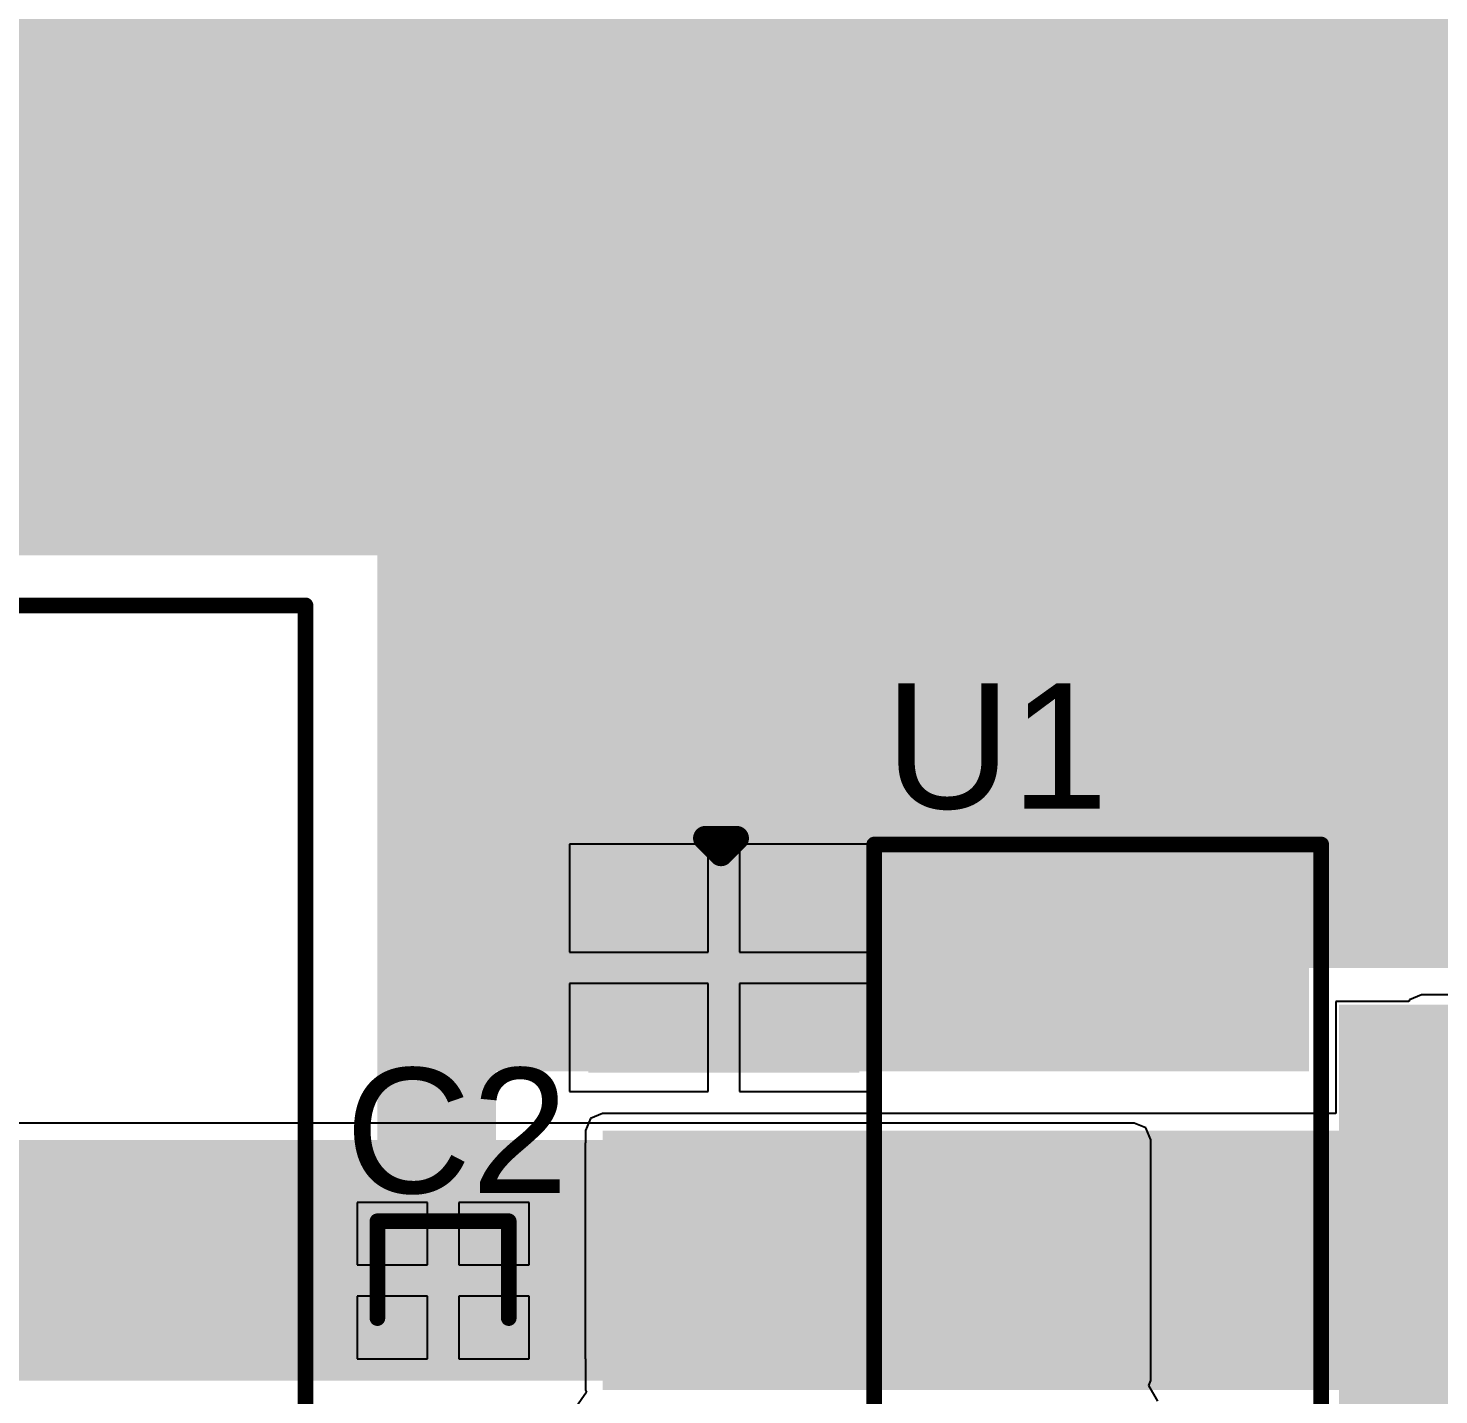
# Model space of a CAD drawing. Header units: millimetres. Extents: x -0.27 to 4.7, y -0.39 to 2.83.
# Drawn here: x 2.8933 to 3.3445, y 1.9175 to 2.3546 of the extents above; entities that cross this region are included whole.
import ezdxf

# ---------------------------------------------------------------- set-up
doc = ezdxf.new("R2010")
doc.units = ezdxf.units.MM
doc.header["$MEASUREMENT"] = 0
for name, color, linetype in [('BottomLayer', 5, 'Continuous'), ('BottomSolder', 6, 'Continuous'), ('TopLayer', 1, 'Continuous'), ('TopOverlay', 2, 'Continuous'), ('TopPaste', 8, 'Continuous'), ('TopSolder', 216, 'Continuous'), ('ViaHoleLayer', 16, 'Continuous')]:
    doc.layers.add(name, color=color, linetype=linetype)
doc.styles.add('Arial', font='', dxfattribs={"height": 0.2})
doc.styles.get('Arial').set_extended_font_data('Arial')

# ---------------------------------------------------------------- blocks, each defined once
blk = doc.blocks.new('ZIO_101954_8')
at = {"layer": 'TopOverlay', "const_width": 0.005}
for points in [[(-0.719, 0.057), (0.719, 0.057)], [(0.719, -1.74), (0.719, 0.057)]]:
    blk.add_lwpolyline(points, dxfattribs=at)
at = {"layer": 'TopOverlay', "const_width": 0.0025}
blk.add_lwpolyline([(0.71775, 0.057, 1), (0.72025, 0.057, 1)], format="xyb", close=True, dxfattribs=at)
blk.add_lwpolyline([(0.71775, 0.057, 1), (0.72025, 0.057, 1)], format="xyb", close=True, dxfattribs=at)
blk = doc.blocks.new('SOT__223_55')
at = {"layer": 'TopLayer'}
for points in [[(-0.0748, 0.15945), (0.0748, 0.15945), (0.0748, 0.08071), (-0.0748, 0.08071)], [(-0.12008, -0.08071), (-0.06102, -0.08071), (-0.06102, -0.15945), (-0.12008, -0.15945)], [(-0.02953, -0.08071), (0.02953, -0.08071), (0.02953, -0.15945), (-0.02953, -0.15945)], [(0.06102, -0.08071), (0.12008, -0.08071), (0.12008, -0.15945), (0.06102, -0.15945)]]:
    blk.add_hatch(color=1, dxfattribs=at).paths.add_polyline_path(points)
at = {"layer": 'TopPaste'}
for points in [[(-0.0748, 0.15945), (0.0748, 0.15945), (0.0748, 0.08071), (-0.0748, 0.08071)], [(-0.12008, -0.08071), (-0.06102, -0.08071), (-0.06102, -0.15945), (-0.12008, -0.15945)], [(-0.02953, -0.08071), (0.02953, -0.08071), (0.02953, -0.15945), (-0.02953, -0.15945)], [(0.06102, -0.08071), (0.12008, -0.08071), (0.12008, -0.15945), (0.06102, -0.15945)]]:
    blk.add_hatch(color=8, dxfattribs=at).paths.add_polyline_path(points)
at = {"layer": 'TopSolder'}
for points in [[(-0.0788, 0.16345), (0.0788, 0.16345), (0.0788, 0.07671), (-0.0788, 0.07671)], [(-0.12408, -0.07671), (-0.05702, -0.07671), (-0.05702, -0.16345), (-0.12408, -0.16345)], [(-0.03353, -0.07671), (0.03353, -0.07671), (0.03353, -0.16345), (-0.03353, -0.16345)], [(0.05702, -0.07671), (0.12408, -0.07671), (0.12408, -0.16345), (0.05702, -0.16345)]]:
    blk.add_hatch(color=216, dxfattribs=at).paths.add_polyline_path(points)
at = {"layer": 'TopOverlay'}
for points, const_width in [([(0.13, 0.071), (-0.13, 0.071)], 0.005), ([(-0.13, -0.072), (-0.13, 0.071)], 0.005), ([(0.13, -0.072), (0.13, 0.071)], 0.005), ([(0.13, -0.072), (-0.13, -0.072)], 0.005), ([(-0.127, -0.121), (-0.132, -0.116)], 0.00787), ([(-0.132, -0.126), (-0.132, -0.116)], 0.00787), ([(-0.132, -0.126), (-0.127, -0.121)], 0.00787)]:
    blk.add_lwpolyline(points, dxfattribs=dict(at, const_width=const_width))
for points, const_width in [([(-0.13125, 0.071, 1), (-0.12875, 0.071, 1)], 0.0025), ([(-0.13125, 0.071, 1), (-0.12875, 0.071, 1)], 0.0025), ([(0.12875, 0.071, 1), (0.13125, 0.071, 1)], 0.0025), ([(0.12875, 0.071, 1), (0.13125, 0.071, 1)], 0.0025), ([(-0.13125, -0.072, 1), (-0.12875, -0.072, 1)], 0.0025), ([(-0.13125, -0.072, 1), (-0.12875, -0.072, 1)], 0.0025), ([(0.12875, -0.072, 1), (0.13125, -0.072, 1)], 0.0025), ([(0.12875, -0.072, 1), (0.13125, -0.072, 1)], 0.0025), ([(-0.13397, -0.116, 1), (-0.13003, -0.116, 1)], 0.00394), ([(-0.13397, -0.116, 1), (-0.13003, -0.116, 1)], 0.00394), ([(-0.12897, -0.121, 1), (-0.12503, -0.121, 1)], 0.00394), ([(-0.12897, -0.121, 1), (-0.12503, -0.121, 1)], 0.00394), ([(-0.13397, -0.126, 1), (-0.13003, -0.126, 1)], 0.00394), ([(-0.13397, -0.126, 1), (-0.13003, -0.126, 1)], 0.00394)]:
    blk.add_lwpolyline(points, format="xyb", close=True, dxfattribs=dict(at, const_width=const_width))
blk = doc.blocks.new('C___0603_212')
at = {"layer": 'TopLayer'}
for points in [[(-0.015, 0.0175), (-0.015, -0.0175), (-0.045, -0.0175), (-0.045, 0.0175)], [(0.045, 0.0175), (0.045, -0.0175), (0.015, -0.0175), (0.015, 0.0175)]]:
    blk.add_hatch(color=1, dxfattribs=at).paths.add_polyline_path(points)
at = {"layer": 'TopPaste'}
for points in [[(-0.015, 0.0175), (-0.015, -0.0175), (-0.045, -0.0175), (-0.045, 0.0175)], [(0.045, 0.0175), (0.045, -0.0175), (0.015, -0.0175), (0.015, 0.0175)]]:
    blk.add_hatch(color=8, dxfattribs=at).paths.add_polyline_path(points)
at = {"layer": 'TopSolder'}
for points in [[(-0.01264, 0.01986), (-0.01264, -0.01986), (-0.04736, -0.01986), (-0.04736, 0.01986)], [(0.04736, 0.01986), (0.04736, -0.01986), (0.01264, -0.01986), (0.01264, 0.01986)]]:
    blk.add_hatch(color=216, dxfattribs=at).paths.add_polyline_path(points)
at = {"layer": 'TopOverlay', "const_width": 0.005}
for points in [[(-0.018, 0.021), (-0.049, 0.021)], [(-0.049, -0.021), (-0.049, 0.021)], [(0.049, 0.021), (0.018, 0.021)], [(0.049, -0.021), (0.049, 0.021)], [(-0.018, -0.021), (-0.049, -0.021)], [(0.049, -0.021), (0.018, -0.021)]]:
    blk.add_lwpolyline(points, dxfattribs=at)
at = {"layer": 'TopOverlay', "const_width": 0.0025}
for points in [[(-0.05025, 0.021, 1), (-0.04775, 0.021, 1)], [(-0.05025, 0.021, 1), (-0.04775, 0.021, 1)], [(-0.01925, 0.021, 1), (-0.01675, 0.021, 1)], [(0.01675, 0.021, 1), (0.01925, 0.021, 1)], [(0.04775, 0.021, 1), (0.05025, 0.021, 1)], [(0.04775, 0.021, 1), (0.05025, 0.021, 1)], [(-0.05025, -0.021, 1), (-0.04775, -0.021, 1)], [(-0.05025, -0.021, 1), (-0.04775, -0.021, 1)], [(-0.01925, -0.021, 1), (-0.01675, -0.021, 1)], [(0.01675, -0.021, 1), (0.01925, -0.021, 1)], [(0.04775, -0.021, 1), (0.05025, -0.021, 1)], [(0.04775, -0.021, 1), (0.05025, -0.021, 1)]]:
    blk.add_lwpolyline(points, format="xyb", close=True, dxfattribs=at)

msp = doc.modelspace()

# ---------------------------------------------------------------- hatches: boundary and pattern name
at = {"layer": 'BottomLayer'}
for points in [[(2.86082, 2.21895), (3.29282, 2.21895), (3.29282, 2.514), (2.86082, 2.514)], [(2.85358, 2.218), (3.002, 2.218), (3.002, 2.513), (2.85358, 2.513)], [(3.008, 2.115), (3.29382, 2.115), (3.29382, 2.37795), (3.008, 2.37795)], [(2.79, 1.922), (3.247, 1.922), (3.247, 1.999), (2.79, 1.999)]]:
    msp.add_hatch(color=5, dxfattribs=at).paths.add_polyline_path(points)
h = msp.add_hatch(color=5, dxfattribs=at)
edge = h.paths.add_edge_path()
edge.add_arc((2.90582, 2.34262), 0.01181, 0, 360)
h = msp.add_hatch(color=5, dxfattribs=at)
edge = h.paths.add_edge_path()
edge.add_arc((2.93682, 2.34262), 0.01181, 0, 360)
h = msp.add_hatch(color=5, dxfattribs=at)
edge = h.paths.add_edge_path()
edge.add_arc((2.96782, 2.34262), 0.01181, 0, 360)
h = msp.add_hatch(color=5, dxfattribs=at)
edge = h.paths.add_edge_path()
edge.add_arc((2.90582, 2.3162), 0.01181, 0, 360)
h = msp.add_hatch(color=5, dxfattribs=at)
edge = h.paths.add_edge_path()
edge.add_arc((2.93682, 2.3162), 0.01181, 0, 360)
h = msp.add_hatch(color=5, dxfattribs=at)
edge = h.paths.add_edge_path()
edge.add_arc((2.96782, 2.3162), 0.01181, 0, 360)
h = msp.add_hatch(color=5, dxfattribs=at)
edge = h.paths.add_edge_path()
edge.add_arc((2.90582, 2.28978), 0.01181, 0, 360)
h = msp.add_hatch(color=5, dxfattribs=at)
edge = h.paths.add_edge_path()
edge.add_arc((2.93682, 2.28978), 0.01181, 0, 360)
h = msp.add_hatch(color=5, dxfattribs=at)
edge = h.paths.add_edge_path()
edge.add_arc((2.96782, 2.28978), 0.01181, 0, 360)
h = msp.add_hatch(color=5, dxfattribs=at)
edge = h.paths.add_edge_path()
edge.add_arc((3.142, 2.2828), 0.01181, 0, 360)
h = msp.add_hatch(color=5, dxfattribs=at)
edge = h.paths.add_edge_path()
edge.add_arc((3.259, 2.2828), 0.01181, 0, 360)
h = msp.add_hatch(color=5, dxfattribs=at)
edge = h.paths.add_edge_path()
edge.add_arc((2.90582, 2.26337), 0.01181, 0, 360)
h = msp.add_hatch(color=5, dxfattribs=at)
edge = h.paths.add_edge_path()
edge.add_arc((2.93682, 2.26337), 0.01181, 0, 360)
h = msp.add_hatch(color=5, dxfattribs=at)
edge = h.paths.add_edge_path()
edge.add_arc((2.96782, 2.26337), 0.01181, 0, 360)
h = msp.add_hatch(color=5, dxfattribs=at)
edge = h.paths.add_edge_path()
edge.add_arc((2.90582, 2.23695), 0.01181, 0, 360)
h = msp.add_hatch(color=5, dxfattribs=at)
edge = h.paths.add_edge_path()
edge.add_arc((2.93682, 2.23695), 0.01181, 0, 360)
h = msp.add_hatch(color=5, dxfattribs=at)
edge = h.paths.add_edge_path()
edge.add_arc((2.96782, 2.23695), 0.01181, 0, 360)
h = msp.add_hatch(color=5, dxfattribs=at)
edge = h.paths.add_edge_path()
edge.add_arc((3.142, 2.184), 0.01181, 0, 360)
h = msp.add_hatch(color=5, dxfattribs=at)
edge = h.paths.add_edge_path()
edge.add_arc((3.259, 2.184), 0.01181, 0, 360)
h = msp.add_hatch(color=5, dxfattribs=at)
edge = h.paths.add_edge_path()
edge.add_arc((3.06382, 2.15582), 0.01181, 0, 360)
h = msp.add_hatch(color=5, dxfattribs=at)
edge = h.paths.add_edge_path()
edge.add_arc((3.08982, 2.15582), 0.01181, 0, 360)
h = msp.add_hatch(color=5, dxfattribs=at)
edge = h.paths.add_edge_path()
edge.add_arc((3.11682, 2.15582), 0.01181, 0, 360)
h = msp.add_hatch(color=5, dxfattribs=at)
edge = h.paths.add_edge_path()
edge.add_arc((3.14282, 2.15582), 0.01181, 0, 360)
h = msp.add_hatch(color=5, dxfattribs=at)
edge = h.paths.add_edge_path()
edge.add_arc((3.06318, 2.13118), 0.01181, 0, 360)
h = msp.add_hatch(color=5, dxfattribs=at)
edge = h.paths.add_edge_path()
edge.add_arc((3.08952, 2.13118), 0.01181, 0, 360)
h = msp.add_hatch(color=5, dxfattribs=at)
edge = h.paths.add_edge_path()
edge.add_arc((3.11585, 2.13118), 0.01181, 0, 360)
h = msp.add_hatch(color=5, dxfattribs=at)
edge = h.paths.add_edge_path()
edge.add_arc((3.14218, 2.13118), 0.01181, 0, 360)
h = msp.add_hatch(color=5, dxfattribs=at)
edge = h.paths.add_edge_path()
edge.add_arc((3.196, 1.986), 0.01181, 0, 360)
h = msp.add_hatch(color=5, dxfattribs=at)
edge = h.paths.add_edge_path()
edge.add_arc((3.226, 1.986), 0.01181, 0, 360)
h = msp.add_hatch(color=5, dxfattribs=at)
edge = h.paths.add_edge_path()
edge.add_arc((3.196, 1.96033), 0.01181, 0, 360)
h = msp.add_hatch(color=5, dxfattribs=at)
edge = h.paths.add_edge_path()
edge.add_arc((3.226, 1.96033), 0.01181, 0, 360)
h = msp.add_hatch(color=5, dxfattribs=at)
edge = h.paths.add_edge_path()
edge.add_arc((3.196, 1.93467), 0.01181, 0, 360)
h = msp.add_hatch(color=5, dxfattribs=at)
edge = h.paths.add_edge_path()
edge.add_arc((3.226, 1.93467), 0.01181, 0, 360)
at = {"layer": 'BottomSolder'}
h = msp.add_hatch(color=6, dxfattribs=at)
edge = h.paths.add_edge_path()
edge.add_arc((2.90582, 2.34262), 0.00591, 0, 360)
h = msp.add_hatch(color=6, dxfattribs=at)
edge = h.paths.add_edge_path()
edge.add_arc((2.93682, 2.34262), 0.00591, 0, 360)
h = msp.add_hatch(color=6, dxfattribs=at)
edge = h.paths.add_edge_path()
edge.add_arc((2.96782, 2.34262), 0.00591, 0, 360)
h = msp.add_hatch(color=6, dxfattribs=at)
edge = h.paths.add_edge_path()
edge.add_arc((2.90582, 2.3162), 0.00591, 0, 360)
h = msp.add_hatch(color=6, dxfattribs=at)
edge = h.paths.add_edge_path()
edge.add_arc((2.93682, 2.3162), 0.00591, 0, 360)
h = msp.add_hatch(color=6, dxfattribs=at)
edge = h.paths.add_edge_path()
edge.add_arc((2.96782, 2.3162), 0.00591, 0, 360)
h = msp.add_hatch(color=6, dxfattribs=at)
edge = h.paths.add_edge_path()
edge.add_arc((2.90582, 2.28978), 0.00591, 0, 360)
h = msp.add_hatch(color=6, dxfattribs=at)
edge = h.paths.add_edge_path()
edge.add_arc((2.93682, 2.28978), 0.00591, 0, 360)
h = msp.add_hatch(color=6, dxfattribs=at)
edge = h.paths.add_edge_path()
edge.add_arc((2.96782, 2.28978), 0.00591, 0, 360)
h = msp.add_hatch(color=6, dxfattribs=at)
edge = h.paths.add_edge_path()
edge.add_arc((3.142, 2.2828), 0.00591, 0, 360)
h = msp.add_hatch(color=6, dxfattribs=at)
edge = h.paths.add_edge_path()
edge.add_arc((3.259, 2.2828), 0.00591, 0, 360)
h = msp.add_hatch(color=6, dxfattribs=at)
edge = h.paths.add_edge_path()
edge.add_arc((2.90582, 2.26337), 0.00591, 0, 360)
h = msp.add_hatch(color=6, dxfattribs=at)
edge = h.paths.add_edge_path()
edge.add_arc((2.93682, 2.26337), 0.00591, 0, 360)
h = msp.add_hatch(color=6, dxfattribs=at)
edge = h.paths.add_edge_path()
edge.add_arc((2.96782, 2.26337), 0.00591, 0, 360)
h = msp.add_hatch(color=6, dxfattribs=at)
edge = h.paths.add_edge_path()
edge.add_arc((2.90582, 2.23695), 0.00591, 0, 360)
h = msp.add_hatch(color=6, dxfattribs=at)
edge = h.paths.add_edge_path()
edge.add_arc((2.93682, 2.23695), 0.00591, 0, 360)
h = msp.add_hatch(color=6, dxfattribs=at)
edge = h.paths.add_edge_path()
edge.add_arc((2.96782, 2.23695), 0.00591, 0, 360)
h = msp.add_hatch(color=6, dxfattribs=at)
edge = h.paths.add_edge_path()
edge.add_arc((3.142, 2.184), 0.00591, 0, 360)
h = msp.add_hatch(color=6, dxfattribs=at)
edge = h.paths.add_edge_path()
edge.add_arc((3.259, 2.184), 0.00591, 0, 360)
h = msp.add_hatch(color=6, dxfattribs=at)
edge = h.paths.add_edge_path()
edge.add_arc((3.06382, 2.15582), 0.00591, 0, 360)
h = msp.add_hatch(color=6, dxfattribs=at)
edge = h.paths.add_edge_path()
edge.add_arc((3.08982, 2.15582), 0.00591, 0, 360)
h = msp.add_hatch(color=6, dxfattribs=at)
edge = h.paths.add_edge_path()
edge.add_arc((3.11682, 2.15582), 0.00591, 0, 360)
h = msp.add_hatch(color=6, dxfattribs=at)
edge = h.paths.add_edge_path()
edge.add_arc((3.14282, 2.15582), 0.00591, 0, 360)
h = msp.add_hatch(color=6, dxfattribs=at)
edge = h.paths.add_edge_path()
edge.add_arc((3.06318, 2.13118), 0.00591, 0, 360)
h = msp.add_hatch(color=6, dxfattribs=at)
edge = h.paths.add_edge_path()
edge.add_arc((3.08952, 2.13118), 0.00591, 0, 360)
h = msp.add_hatch(color=6, dxfattribs=at)
edge = h.paths.add_edge_path()
edge.add_arc((3.11585, 2.13118), 0.00591, 0, 360)
h = msp.add_hatch(color=6, dxfattribs=at)
edge = h.paths.add_edge_path()
edge.add_arc((3.14218, 2.13118), 0.00591, 0, 360)
h = msp.add_hatch(color=6, dxfattribs=at)
edge = h.paths.add_edge_path()
edge.add_arc((3.196, 1.986), 0.00591, 0, 360)
h = msp.add_hatch(color=6, dxfattribs=at)
edge = h.paths.add_edge_path()
edge.add_arc((3.226, 1.986), 0.00591, 0, 360)
h = msp.add_hatch(color=6, dxfattribs=at)
edge = h.paths.add_edge_path()
edge.add_arc((3.196, 1.96033), 0.00591, 0, 360)
h = msp.add_hatch(color=6, dxfattribs=at)
edge = h.paths.add_edge_path()
edge.add_arc((3.226, 1.96033), 0.00591, 0, 360)
h = msp.add_hatch(color=6, dxfattribs=at)
edge = h.paths.add_edge_path()
edge.add_arc((3.196, 1.93467), 0.00591, 0, 360)
h = msp.add_hatch(color=6, dxfattribs=at)
edge = h.paths.add_edge_path()
edge.add_arc((3.226, 1.93467), 0.00591, 0, 360)
at = {"layer": 'TopLayer'}
for points in [[(2.78782, 2.186), (3.04982, 2.186), (3.04982, 2.57695), (2.78782, 2.57695)], [(3.018, 2.054), (3.57582, 2.054), (3.57582, 2.57695), (3.018, 2.57695)], [(3.04295, 1.93318), (3.04295, 2.189), (3.00495, 2.189), (3.00495, 1.93318)], [(3.303, 2.05895), (3.03082, 2.05895), (3.03082, 2.02095), (3.303, 2.02095)], [(3.339, 1.79895), (3.569, 1.79895), (3.569, 2.04), (3.339, 2.04)], [(3.077, 1.919), (3.321, 1.919), (3.321, 2.002), (3.077, 2.002)]]:
    msp.add_hatch(color=1, dxfattribs=at).paths.add_polyline_path(points)
h = msp.add_hatch(color=1, dxfattribs=at)
edge = h.paths.add_edge_path()
edge.add_arc((2.90582, 2.34262), 0.01181, 0, 360)
h = msp.add_hatch(color=1, dxfattribs=at)
edge = h.paths.add_edge_path()
edge.add_arc((2.93682, 2.34262), 0.01181, 0, 360)
h = msp.add_hatch(color=1, dxfattribs=at)
edge = h.paths.add_edge_path()
edge.add_arc((2.96782, 2.34262), 0.01181, 0, 360)
h = msp.add_hatch(color=1, dxfattribs=at)
edge = h.paths.add_edge_path()
edge.add_arc((2.90582, 2.3162), 0.01181, 0, 360)
h = msp.add_hatch(color=1, dxfattribs=at)
edge = h.paths.add_edge_path()
edge.add_arc((2.93682, 2.3162), 0.01181, 0, 360)
h = msp.add_hatch(color=1, dxfattribs=at)
edge = h.paths.add_edge_path()
edge.add_arc((2.96782, 2.3162), 0.01181, 0, 360)
h = msp.add_hatch(color=1, dxfattribs=at)
edge = h.paths.add_edge_path()
edge.add_arc((2.90582, 2.28978), 0.01181, 0, 360)
h = msp.add_hatch(color=1, dxfattribs=at)
edge = h.paths.add_edge_path()
edge.add_arc((2.93682, 2.28978), 0.01181, 0, 360)
h = msp.add_hatch(color=1, dxfattribs=at)
edge = h.paths.add_edge_path()
edge.add_arc((2.96782, 2.28978), 0.01181, 0, 360)
h = msp.add_hatch(color=1, dxfattribs=at)
edge = h.paths.add_edge_path()
edge.add_arc((3.142, 2.2828), 0.01181, 0, 360)
h = msp.add_hatch(color=1, dxfattribs=at)
edge = h.paths.add_edge_path()
edge.add_arc((3.259, 2.2828), 0.01181, 0, 360)
h = msp.add_hatch(color=1, dxfattribs=at)
edge = h.paths.add_edge_path()
edge.add_arc((2.90582, 2.26337), 0.01181, 0, 360)
h = msp.add_hatch(color=1, dxfattribs=at)
edge = h.paths.add_edge_path()
edge.add_arc((2.93682, 2.26337), 0.01181, 0, 360)
h = msp.add_hatch(color=1, dxfattribs=at)
edge = h.paths.add_edge_path()
edge.add_arc((2.96782, 2.26337), 0.01181, 0, 360)
h = msp.add_hatch(color=1, dxfattribs=at)
edge = h.paths.add_edge_path()
edge.add_arc((2.90582, 2.23695), 0.01181, 0, 360)
h = msp.add_hatch(color=1, dxfattribs=at)
edge = h.paths.add_edge_path()
edge.add_arc((2.93682, 2.23695), 0.01181, 0, 360)
h = msp.add_hatch(color=1, dxfattribs=at)
edge = h.paths.add_edge_path()
edge.add_arc((2.96782, 2.23695), 0.01181, 0, 360)
h = msp.add_hatch(color=1, dxfattribs=at)
edge = h.paths.add_edge_path()
edge.add_arc((3.142, 2.184), 0.01181, 0, 360)
h = msp.add_hatch(color=1, dxfattribs=at)
edge = h.paths.add_edge_path()
edge.add_arc((3.259, 2.184), 0.01181, 0, 360)
h = msp.add_hatch(color=1, dxfattribs=at)
edge = h.paths.add_edge_path()
edge.add_arc((3.06382, 2.15582), 0.01181, 0, 360)
h = msp.add_hatch(color=1, dxfattribs=at)
edge = h.paths.add_edge_path()
edge.add_arc((3.08982, 2.15582), 0.01181, 0, 360)
h = msp.add_hatch(color=1, dxfattribs=at)
edge = h.paths.add_edge_path()
edge.add_arc((3.11682, 2.15582), 0.01181, 0, 360)
h = msp.add_hatch(color=1, dxfattribs=at)
edge = h.paths.add_edge_path()
edge.add_arc((3.14282, 2.15582), 0.01181, 0, 360)
h = msp.add_hatch(color=1, dxfattribs=at)
edge = h.paths.add_edge_path()
edge.add_arc((3.06318, 2.13118), 0.01181, 0, 360)
h = msp.add_hatch(color=1, dxfattribs=at)
edge = h.paths.add_edge_path()
edge.add_arc((3.08952, 2.13118), 0.01181, 0, 360)
h = msp.add_hatch(color=1, dxfattribs=at)
edge = h.paths.add_edge_path()
edge.add_arc((3.11585, 2.13118), 0.01181, 0, 360)
h = msp.add_hatch(color=1, dxfattribs=at)
edge = h.paths.add_edge_path()
edge.add_arc((3.14218, 2.13118), 0.01181, 0, 360)
h = msp.add_hatch(color=1, dxfattribs=at)
edge = h.paths.add_edge_path()
edge.add_arc((3.196, 1.986), 0.01181, 0, 360)
h = msp.add_hatch(color=1, dxfattribs=at)
edge = h.paths.add_edge_path()
edge.add_arc((3.226, 1.986), 0.01181, 0, 360)
h = msp.add_hatch(color=1, dxfattribs=at)
edge = h.paths.add_edge_path()
edge.add_arc((3.196, 1.96033), 0.01181, 0, 360)
h = msp.add_hatch(color=1, dxfattribs=at)
edge = h.paths.add_edge_path()
edge.add_arc((3.226, 1.96033), 0.01181, 0, 360)
h = msp.add_hatch(color=1, dxfattribs=at)
edge = h.paths.add_edge_path()
edge.add_arc((3.196, 1.93467), 0.01181, 0, 360)
h = msp.add_hatch(color=1, dxfattribs=at)
edge = h.paths.add_edge_path()
edge.add_arc((3.226, 1.93467), 0.01181, 0, 360)
at = {"layer": 'TopSolder'}
h = msp.add_hatch(color=216, dxfattribs=at)
edge = h.paths.add_edge_path()
edge.add_arc((2.90582, 2.34262), 0.00591, 0, 360)
h = msp.add_hatch(color=216, dxfattribs=at)
edge = h.paths.add_edge_path()
edge.add_arc((2.93682, 2.34262), 0.00591, 0, 360)
h = msp.add_hatch(color=216, dxfattribs=at)
edge = h.paths.add_edge_path()
edge.add_arc((2.96782, 2.34262), 0.00591, 0, 360)
h = msp.add_hatch(color=216, dxfattribs=at)
edge = h.paths.add_edge_path()
edge.add_arc((2.90582, 2.3162), 0.00591, 0, 360)
h = msp.add_hatch(color=216, dxfattribs=at)
edge = h.paths.add_edge_path()
edge.add_arc((2.93682, 2.3162), 0.00591, 0, 360)
h = msp.add_hatch(color=216, dxfattribs=at)
edge = h.paths.add_edge_path()
edge.add_arc((2.96782, 2.3162), 0.00591, 0, 360)
h = msp.add_hatch(color=216, dxfattribs=at)
edge = h.paths.add_edge_path()
edge.add_arc((2.90582, 2.28978), 0.00591, 0, 360)
h = msp.add_hatch(color=216, dxfattribs=at)
edge = h.paths.add_edge_path()
edge.add_arc((2.93682, 2.28978), 0.00591, 0, 360)
h = msp.add_hatch(color=216, dxfattribs=at)
edge = h.paths.add_edge_path()
edge.add_arc((2.96782, 2.28978), 0.00591, 0, 360)
h = msp.add_hatch(color=216, dxfattribs=at)
edge = h.paths.add_edge_path()
edge.add_arc((3.142, 2.2828), 0.00591, 0, 360)
h = msp.add_hatch(color=216, dxfattribs=at)
edge = h.paths.add_edge_path()
edge.add_arc((3.259, 2.2828), 0.00591, 0, 360)
h = msp.add_hatch(color=216, dxfattribs=at)
edge = h.paths.add_edge_path()
edge.add_arc((2.90582, 2.26337), 0.00591, 0, 360)
h = msp.add_hatch(color=216, dxfattribs=at)
edge = h.paths.add_edge_path()
edge.add_arc((2.93682, 2.26337), 0.00591, 0, 360)
h = msp.add_hatch(color=216, dxfattribs=at)
edge = h.paths.add_edge_path()
edge.add_arc((2.96782, 2.26337), 0.00591, 0, 360)
h = msp.add_hatch(color=216, dxfattribs=at)
edge = h.paths.add_edge_path()
edge.add_arc((2.90582, 2.23695), 0.00591, 0, 360)
h = msp.add_hatch(color=216, dxfattribs=at)
edge = h.paths.add_edge_path()
edge.add_arc((2.93682, 2.23695), 0.00591, 0, 360)
h = msp.add_hatch(color=216, dxfattribs=at)
edge = h.paths.add_edge_path()
edge.add_arc((2.96782, 2.23695), 0.00591, 0, 360)
h = msp.add_hatch(color=216, dxfattribs=at)
edge = h.paths.add_edge_path()
edge.add_arc((3.142, 2.184), 0.00591, 0, 360)
h = msp.add_hatch(color=216, dxfattribs=at)
edge = h.paths.add_edge_path()
edge.add_arc((3.259, 2.184), 0.00591, 0, 360)
h = msp.add_hatch(color=216, dxfattribs=at)
edge = h.paths.add_edge_path()
edge.add_arc((3.06382, 2.15582), 0.00591, 0, 360)
h = msp.add_hatch(color=216, dxfattribs=at)
edge = h.paths.add_edge_path()
edge.add_arc((3.08982, 2.15582), 0.00591, 0, 360)
h = msp.add_hatch(color=216, dxfattribs=at)
edge = h.paths.add_edge_path()
edge.add_arc((3.11682, 2.15582), 0.00591, 0, 360)
h = msp.add_hatch(color=216, dxfattribs=at)
edge = h.paths.add_edge_path()
edge.add_arc((3.14282, 2.15582), 0.00591, 0, 360)
h = msp.add_hatch(color=216, dxfattribs=at)
edge = h.paths.add_edge_path()
edge.add_arc((3.06318, 2.13118), 0.00591, 0, 360)
h = msp.add_hatch(color=216, dxfattribs=at)
edge = h.paths.add_edge_path()
edge.add_arc((3.08952, 2.13118), 0.00591, 0, 360)
h = msp.add_hatch(color=216, dxfattribs=at)
edge = h.paths.add_edge_path()
edge.add_arc((3.11585, 2.13118), 0.00591, 0, 360)
h = msp.add_hatch(color=216, dxfattribs=at)
edge = h.paths.add_edge_path()
edge.add_arc((3.14218, 2.13118), 0.00591, 0, 360)
h = msp.add_hatch(color=216, dxfattribs=at)
edge = h.paths.add_edge_path()
edge.add_arc((3.196, 1.986), 0.00591, 0, 360)
h = msp.add_hatch(color=216, dxfattribs=at)
edge = h.paths.add_edge_path()
edge.add_arc((3.226, 1.986), 0.00591, 0, 360)
h = msp.add_hatch(color=216, dxfattribs=at)
edge = h.paths.add_edge_path()
edge.add_arc((3.196, 1.96033), 0.00591, 0, 360)
h = msp.add_hatch(color=216, dxfattribs=at)
edge = h.paths.add_edge_path()
edge.add_arc((3.226, 1.96033), 0.00591, 0, 360)
h = msp.add_hatch(color=216, dxfattribs=at)
edge = h.paths.add_edge_path()
edge.add_arc((3.196, 1.93467), 0.00591, 0, 360)
h = msp.add_hatch(color=216, dxfattribs=at)
edge = h.paths.add_edge_path()
edge.add_arc((3.226, 1.93467), 0.00591, 0, 360)
at = {"layer": 'ViaHoleLayer'}
h = msp.add_hatch(color=16, dxfattribs=at)
edge = h.paths.add_edge_path()
edge.add_arc((2.90582, 2.34262), 0.00591, 0, 360)
h = msp.add_hatch(color=16, dxfattribs=at)
edge = h.paths.add_edge_path()
edge.add_arc((2.93682, 2.34262), 0.00591, 0, 360)
h = msp.add_hatch(color=16, dxfattribs=at)
edge = h.paths.add_edge_path()
edge.add_arc((2.96782, 2.34262), 0.00591, 0, 360)
h = msp.add_hatch(color=16, dxfattribs=at)
edge = h.paths.add_edge_path()
edge.add_arc((2.90582, 2.3162), 0.00591, 0, 360)
h = msp.add_hatch(color=16, dxfattribs=at)
edge = h.paths.add_edge_path()
edge.add_arc((2.93682, 2.3162), 0.00591, 0, 360)
h = msp.add_hatch(color=16, dxfattribs=at)
edge = h.paths.add_edge_path()
edge.add_arc((2.96782, 2.3162), 0.00591, 0, 360)
h = msp.add_hatch(color=16, dxfattribs=at)
edge = h.paths.add_edge_path()
edge.add_arc((2.90582, 2.28978), 0.00591, 0, 360)
h = msp.add_hatch(color=16, dxfattribs=at)
edge = h.paths.add_edge_path()
edge.add_arc((2.93682, 2.28978), 0.00591, 0, 360)
h = msp.add_hatch(color=16, dxfattribs=at)
edge = h.paths.add_edge_path()
edge.add_arc((2.96782, 2.28978), 0.00591, 0, 360)
h = msp.add_hatch(color=16, dxfattribs=at)
edge = h.paths.add_edge_path()
edge.add_arc((3.142, 2.2828), 0.00591, 0, 360)
h = msp.add_hatch(color=16, dxfattribs=at)
edge = h.paths.add_edge_path()
edge.add_arc((3.259, 2.2828), 0.00591, 0, 360)
h = msp.add_hatch(color=16, dxfattribs=at)
edge = h.paths.add_edge_path()
edge.add_arc((2.90582, 2.26337), 0.00591, 0, 360)
h = msp.add_hatch(color=16, dxfattribs=at)
edge = h.paths.add_edge_path()
edge.add_arc((2.93682, 2.26337), 0.00591, 0, 360)
h = msp.add_hatch(color=16, dxfattribs=at)
edge = h.paths.add_edge_path()
edge.add_arc((2.96782, 2.26337), 0.00591, 0, 360)
h = msp.add_hatch(color=16, dxfattribs=at)
edge = h.paths.add_edge_path()
edge.add_arc((2.90582, 2.23695), 0.00591, 0, 360)
h = msp.add_hatch(color=16, dxfattribs=at)
edge = h.paths.add_edge_path()
edge.add_arc((2.93682, 2.23695), 0.00591, 0, 360)
h = msp.add_hatch(color=16, dxfattribs=at)
edge = h.paths.add_edge_path()
edge.add_arc((2.96782, 2.23695), 0.00591, 0, 360)
h = msp.add_hatch(color=16, dxfattribs=at)
edge = h.paths.add_edge_path()
edge.add_arc((3.142, 2.184), 0.00591, 0, 360)
h = msp.add_hatch(color=16, dxfattribs=at)
edge = h.paths.add_edge_path()
edge.add_arc((3.259, 2.184), 0.00591, 0, 360)
h = msp.add_hatch(color=16, dxfattribs=at)
edge = h.paths.add_edge_path()
edge.add_arc((3.06382, 2.15582), 0.00591, 0, 360)
h = msp.add_hatch(color=16, dxfattribs=at)
edge = h.paths.add_edge_path()
edge.add_arc((3.08982, 2.15582), 0.00591, 0, 360)
h = msp.add_hatch(color=16, dxfattribs=at)
edge = h.paths.add_edge_path()
edge.add_arc((3.11682, 2.15582), 0.00591, 0, 360)
h = msp.add_hatch(color=16, dxfattribs=at)
edge = h.paths.add_edge_path()
edge.add_arc((3.14282, 2.15582), 0.00591, 0, 360)
h = msp.add_hatch(color=16, dxfattribs=at)
edge = h.paths.add_edge_path()
edge.add_arc((3.06318, 2.13118), 0.00591, 0, 360)
h = msp.add_hatch(color=16, dxfattribs=at)
edge = h.paths.add_edge_path()
edge.add_arc((3.08952, 2.13118), 0.00591, 0, 360)
h = msp.add_hatch(color=16, dxfattribs=at)
edge = h.paths.add_edge_path()
edge.add_arc((3.11585, 2.13118), 0.00591, 0, 360)
h = msp.add_hatch(color=16, dxfattribs=at)
edge = h.paths.add_edge_path()
edge.add_arc((3.14218, 2.13118), 0.00591, 0, 360)
h = msp.add_hatch(color=16, dxfattribs=at)
edge = h.paths.add_edge_path()
edge.add_arc((3.196, 1.986), 0.00591, 0, 360)
h = msp.add_hatch(color=16, dxfattribs=at)
edge = h.paths.add_edge_path()
edge.add_arc((3.226, 1.986), 0.00591, 0, 360)
h = msp.add_hatch(color=16, dxfattribs=at)
edge = h.paths.add_edge_path()
edge.add_arc((3.196, 1.96033), 0.00591, 0, 360)
h = msp.add_hatch(color=16, dxfattribs=at)
edge = h.paths.add_edge_path()
edge.add_arc((3.226, 1.96033), 0.00591, 0, 360)
h = msp.add_hatch(color=16, dxfattribs=at)
edge = h.paths.add_edge_path()
edge.add_arc((3.196, 1.93467), 0.00591, 0, 360)
h = msp.add_hatch(color=16, dxfattribs=at)
edge = h.paths.add_edge_path()
edge.add_arc((3.226, 1.93467), 0.00591, 0, 360)

# ---------------------------------------------------------------- linework, layer by layer
at = {"layer": 'BottomLayer'}
for p, q in [((3.247, 2.00441), (2.79, 2.00441)), ((3.25083, 2.00283), (3.247, 2.00441)), ((3.25241, 1.999), (3.25083, 2.00283)), ((3.25241, 1.922), (3.25241, 1.999)), ((3.25175, 1.92041), (3.25241, 1.922)), ((3.2546, 1.91541), (3.25175, 1.92041))]:
    msp.add_line(p, q, dxfattribs=at)
at = {"layer": 'TopLayer'}
for p, q in [((3.11082, 2.09358), (3.06645, 2.09358)), ((3.06645, 2.09358), (3.06645, 2.05905)), ((3.11082, 2.05905), (3.11082, 2.09358)), ((3.16519, 2.09358), (3.12082, 2.09358)), ((3.12082, 2.09358), (3.12082, 2.05905)), ((3.16519, 2.05905), (3.16519, 2.09358)), ((3.06645, 2.05905), (3.11082, 2.05905)), ((3.12082, 2.05905), (3.16519, 2.05905)), ((3.11082, 2.04905), (3.06645, 2.04905)), ((3.06645, 2.04905), (3.06645, 2.01452)), ((3.11082, 2.01452), (3.11082, 2.04905)), ((3.16519, 2.04905), (3.12082, 2.04905)), ((3.12082, 2.04905), (3.12082, 2.01452)), ((3.16519, 2.01452), (3.16519, 2.04905)), ((3.339, 2.04541), (3.33517, 2.04383)), ((3.569, 2.04541), (3.339, 2.04541)), ((3.33496, 2.0433), (3.31161, 2.0433)), ((3.31161, 2.0433), (3.31161, 2.00741)), ((3.33517, 2.04383), (3.33496, 2.0433)), ((3.06645, 2.01452), (3.11082, 2.01452)), ((3.12082, 2.01452), (3.16519, 2.01452)), ((3.07317, 2.00583), (3.07159, 2.002)), ((3.077, 2.00741), (3.07317, 2.00583)), ((3.31161, 2.00741), (3.077, 2.00741)), ((3.07159, 2.002), (3.07159, 1.99803)), ((3.07159, 1.99803), (3.07145, 1.99803)), ((3.07145, 1.99803), (3.07145, 1.92897)), ((3.021, 1.979), (2.9985, 1.979)), ((2.9985, 1.979), (2.9985, 1.959)), ((3.021, 1.959), (3.021, 1.979)), ((3.0535, 1.979), (3.031, 1.979)), ((3.031, 1.979), (3.031, 1.959)), ((3.0535, 1.959), (3.0535, 1.979)), ((2.9985, 1.959), (3.021, 1.959)), ((3.031, 1.959), (3.0535, 1.959)), ((3.021, 1.949), (2.9985, 1.949)), ((2.9985, 1.949), (2.9985, 1.929)), ((3.021, 1.929), (3.021, 1.949)), ((3.0535, 1.949), (3.031, 1.949)), ((3.031, 1.949), (3.031, 1.929)), ((3.0535, 1.929), (3.0535, 1.949)), ((2.9985, 1.929), (3.021, 1.929)), ((3.031, 1.929), (3.0535, 1.929)), ((3.07145, 1.92897), (3.07159, 1.92897)), ((3.07159, 1.92897), (3.07159, 1.919)), ((3.07185, 1.91836), (3.06851, 1.91336)), ((3.07159, 1.919), (3.07185, 1.91836))]:
    msp.add_line(p, q, dxfattribs=at)

# ---------------------------------------------------------------- block references
msp.add_blockref('ZIO_101954_8', (2.263, 2.113))
at = {"rotation": 270}
for name, p in [('SOT__223_55', (3.2359, 1.9635)), ('C___0603_212', (3.026, 1.924))]:
    msp.add_blockref(name, p, dxfattribs=at)

# ---------------------------------------------------------------- texts
at = {"layer": 'TopOverlay', "style": 'Arial'}
for s, p in [('U1', (3.16734, 2.10501)), ('C2', (2.99468, 1.98201))]:
    msp.add_text(s, height=0.04, dxfattribs=at).set_placement(p)

doc.saveas('drawing.dxf')
